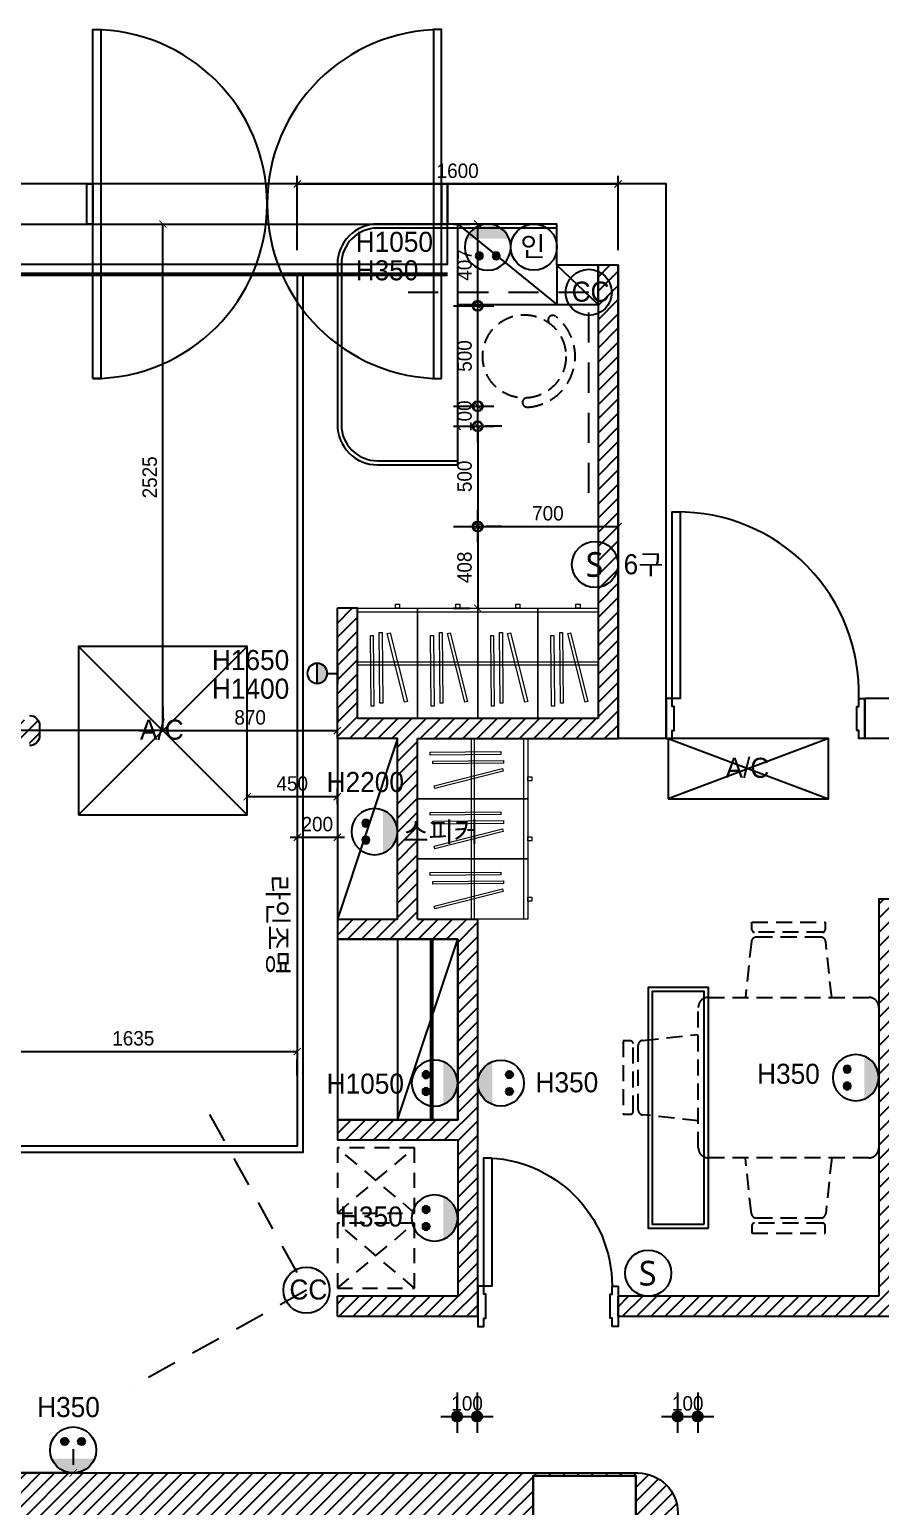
# Model space of a CAD drawing. Header units: millimetres. Extents: x 166504 to 219682, y 69800 to 112988.
# Drawn here: x 204533 to 208777, y 83642 to 91005 of the extents above; entities that cross this region are included whole.
import ezdxf
from ezdxf.enums import TextEntityAlignment as Align

# ---------------------------------------------------------------- set-up
doc = ezdxf.new("R2010")
doc.units = ezdxf.units.MM
doc.header["$LTSCALE"] = 100
doc.header["$PDMODE"] = 3
doc.linetypes.add('DH-HID2', pattern=[1.2, 0.8, -0.4])
doc.linetypes.add('HID', pattern=[2.5, 1.5, -1])
doc.layers.get('DEFPOINTS').update_dxf_attribs({"color": 248})
for name, color, linetype in [('07-DIM WAL', 5, 'Continuous'), ('3.기호.계단선', 30, 'Continuous'), ('6FUR', 6, 'Continuous'), ('BLOCK', 6, 'Continuous'), ('C-WALL1', 2, 'Continuous'), ('C-WIN', 4, 'Continuous'), ('CEIL-DOOR', 6, 'Continuous'), ('CEIL-LIGHT', 7, 'Continuous'), ('CO-DO-FR', 7, 'Continuous'), ('CO-DOOR', 8, 'Continuous'), ('FU-FURM', 251, 'DH-HID2'), ('FUR1', 6, 'Continuous'), ('RC-LIGHT', 7, 'Continuous'), ('WAL NEW', 3, 'Continuous'), ('설비', 140, 'Continuous')]:
    doc.layers.add(name, color=color, linetype=linetype)
doc.layers.add('Arch', color=8, linetype='Continuous', lineweight=0)
doc.styles.add('YOURNAME', font='HY울릉도M.TTF')
doc.styles.add('코레일둥고', font='Korail_Round_Gothic_Medium.ttf')
doc.dimstyles.new('YOURNAME-40', dxfattribs={"dimscale": 40, "dimtxt": 1.8, "dimasz": 0.9, "dimexe": 1, "dimexo": 3, "dimgap": 0.7, "dimtad": 1, "dimdec": 0, "dimzin": 0, "dimdsep": 46, "dimtxsty": 'YOURNAME', "dimblk": 'ARCHTICK', "dimcen": 0, "dimclrd": 1, "dimclre": 1, "dimclrt": 7, "dimadec": 0, "dimazin": 0, "dimtfac": 1, "dimtdec": 0, "dimtix": 1, "dimtmove": 2, "dimatfit": 3, "dimldrblk": 'ARCHTICK', "dimfxl": 1, "dimtolj": 1, "dimtzin": 0, "dimarcsym": 0})
pattern_1 = [(45, (25800, -15), (-35.355339, 35.355339), [])]

# ---------------------------------------------------------------- blocks, each defined once
blk = doc.blocks.new('VUDAUSEH')
at = {"layer": 'C-WALL1'}
for p, q in [((177843.9, 109621.1), (177843.9, 109821.1)), ((177843.9, 109821.1), (177843.9, 109621.1)), ((181829.9, 109821.1), (177843.9, 109821.1)), ((181617.9, 109621.1), (177843.9, 109621.1))]:
    blk.add_line(p, q, dxfattribs=at)
for points in [[(176853.9, 109821.1), (176853.9, 112386.1), (175763.9, 112386.1)], [(176853.9, 109621.1), (176853.9, 109821.1), (176853.9, 109621.1), (176613.9, 109621.1), (176613.9, 111981.1), (176308.9, 111981.1), (176308.9, 112186.1), (175763.9, 112186.1), (175763.9, 112386.1), (175763.9, 112186.1)], [(175409.9, 105741.1), (175409.9, 105541.1), (175409.9, 105741.1), (176189.9, 105741.1), (176189.9, 105946.1), (176702.9, 105946.1), (176702.9, 105741.1), (177427.9, 105741.1), (177427.9, 105546.1), (177427.9, 105741.1)]]:
    blk.add_lwpolyline(points, dxfattribs=at)
at = {"layer": 'C-WIN'}
blk.add_lwpolyline([(171018.9, 112186.1), (175763.9, 112186.1), (175763.9, 112386.1), (171018.9, 112386.1)], close=True, dxfattribs=at)
at = {"layer": 'CO-DO-FR'}
for points in [[(173963.9, 112386.1), (173993.9, 112386.1), (173993.9, 112186.1), (173963.9, 112186.1)], [(175763.9, 112386.1), (175733.9, 112386.1), (175733.9, 112186.1), (175763.9, 112186.1)], [(176853.9, 109821.1), (176853.9, 109621.1), (176883.9, 109621.1), (176883.9, 109661.1), (176893.9, 109661.1), (176893.9, 109781.1), (176883.9, 109781.1), (176883.9, 109821.1), (176853.9, 109821.1)], [(177843.9, 109821.1), (177843.9, 109621.1), (177813.9, 109621.1), (177813.9, 109661.1), (177803.9, 109661.1), (177803.9, 109781.1), (177813.9, 109781.1), (177813.9, 109821.1), (177843.9, 109821.1)]]:
    blk.add_lwpolyline(points, close=True, dxfattribs=at)
at = {"layer": 'CO-DOOR'}
for points in [[(173993.9, 111416.1), (173993.9, 113156.1), (174033.9, 113156.1), (174033.9, 111416.1)], [(175733.9, 111416.1), (175733.9, 113156.1), (175693.9, 113156.1), (175693.9, 111416.1)], [(176923.9, 110751.1), (176923.9, 109821.1), (176883.9, 109821.1), (176883.9, 110751.1)]]:
    blk.add_lwpolyline(points, close=True, dxfattribs=at)
for centre, radius, start, end in [((173993.9, 112286.1), 870, 270, 90), ((175733.9, 112286.1), 870, 90, 270), ((176913.9, 109850.6), 900.5, 358.1182, 90.63629)]:
    blk.add_arc(centre, radius, start, end, dxfattribs=at)
blk = doc.blocks.new('D-003')
at = {"layer": 'CO-DO-FR'}
for points in [[(0, 200), (0, 0), (30, 0), (30, 40), (40, 40), (40, 160), (30, 160), (30, 200), (0, 200)], [(700, 200), (700, 0), (670, 0), (670, 40), (660, 40), (660, 160), (670, 160), (670, 200), (700, 200)]]:
    blk.add_lwpolyline(points, close=True, dxfattribs=at)
at = {"layer": 'CO-DOOR'}
blk.add_lwpolyline([(630, 840), (630, 200), (670, 200), (670, 840)], close=True, dxfattribs=at)
blk.add_arc((670, 200), 640, 90, 180, dxfattribs=at)
blk = doc.blocks.new('CJSWJDHE')
at = {"layer": 'WAL NEW'}
h = blk.add_hatch(dxfattribs=at)
h.set_pattern_fill('_USER', color=256, scale=50, angle=45, pattern_type=0)
h.set_pattern_definition(pattern_1)
h.paths.add_polyline_path([(206068.4, 88120.3), (206068.4, 87470.3), (206368.4, 87470.3), (206368.4, 86570.3), (206068.4, 86570.3), (206068.4, 86470.3), (206668.4, 86470.3), (206668.4, 85570.3), (206068.4, 85570.3), (206068.4, 85470.3), (206668.4, 85470.3), (206668.4, 84690.3), (206068.4, 84690.3), (206068.4, 84590.3), (206768.4, 84590.3), (206768.4, 84740.3), (206768.4, 86570.3), (206468.4, 86570.3), (206468.4, 86870.3), (206468.4, 87170.3), (206468.4, 87470.3), (207468.4, 87470.3), (207468.4, 89830.3), (207368.4, 89830.3), (207368.4, 87570.3), (207068.4, 87570.3), (206768.4, 87570.3), (206468.4, 87570.3), (206168.4, 87570.3), (206168.4, 88120.3)])
h = blk.add_hatch(dxfattribs=at)
h.set_pattern_fill('_USER', color=256, scale=50, angle=45, pattern_type=0)
h.set_pattern_definition([(45, (26045, -36.684), (-35.355339, 35.355339), [])])
h.paths.add_polyline_path([(204533.4, 87438.6, 0.414214), (204583.4, 87488.6), (204583.4, 87538.6, 0.414214), (204533.4, 87588.6), (204533.4, 87563.6), (203833.4, 87563.6), (203833.4, 87588.6, 0.414214), (203783.4, 87538.6), (203783.4, 87488.6, 0.414214), (203833.4, 87438.6), (203833.4, 87463.6), (204533.4, 87463.6)])
h = blk.add_hatch(dxfattribs=at)
h.set_pattern_fill('_USER', color=256, scale=50, angle=45, pattern_type=0)
h.set_pattern_definition(pattern_1)
h.paths.add_polyline_path([(210762.4, 86670.3), (208768.4, 86670.3), (208768.4, 86130.3), (208768.4, 85430.3), (208768.4, 84690.3), (207468.4, 84690.3), (207468.4, 84590.3), (208868.4, 84590.3), (208868.4, 84740.3), (208868.4, 86570.3), (210662.4, 86570.3), (210662.4, 86090.3), (210762.4, 86090.3)])
h = blk.add_hatch(dxfattribs=at)
h.set_pattern_fill('_USER', color=256, scale=50, angle=45, pattern_type=0)
h.set_pattern_definition([(45, (25800, -15), (-35.355339, 35.355339), [])])
h.paths.add_polyline_path([(207766.4, 83590.3), (207557.4, 83590.3), (207557.4, 83795.3), (207044.4, 83795.3), (207044.4, 83590.3), (201414.4, 83590.3), (201414.4, 83800.3), (200894.4, 83800.3), (200894.4, 83595.3), (196263.4, 83595.3), (196263.4, 83809.3), (207566.4, 83809.3, -0.414214), (207766.4, 83609.3)])
h.paths.add_polyline_path([(205768, 84106.3), (205768, 84293.3), (205914.9, 84293.3), (205914.9, 84106.3)], flags=9)
h.paths.add_polyline_path([(196125, 83599.5), (196125, 83805.1), (196270.7, 83805.1), (196270.7, 83599.5)], flags=9)
h.paths.add_polyline_path([(196123.7, 84003.7), (196123.7, 84195.9), (196270.6, 84195.9), (196270.6, 84003.7)], flags=9)
h.paths.add_polyline_path([(197665.4, 83948.9), (197936.3, 83948.9), (197936.3, 83802), (197665.4, 83802)], flags=9)
at = {"layer": 'Arch', "color": 8}
for p, q in [((207368.4, 89830.3), (207368.4, 87570.3)), ((206358.4, 88120.3), (206358.4, 88140.3)), ((206358.4, 88140.3), (206378.4, 88140.3)), ((206378.4, 88140.3), (206378.4, 88120.3)), ((206658.4, 88120.3), (206658.4, 88140.3)), ((206658.4, 88140.3), (206678.4, 88140.3)), ((206678.4, 88140.3), (206678.4, 88120.3)), ((206958.4, 88120.3), (206958.4, 88140.3)), ((206958.4, 88140.3), (206978.4, 88140.3)), ((206978.4, 88140.3), (206978.4, 88120.3)), ((207258.4, 88120.3), (207258.4, 88140.3)), ((207258.4, 88140.3), (207278.4, 88140.3)), ((207278.4, 88140.3), (207278.4, 88120.3)), ((206168.4, 87570.3), (206168.4, 88120.3)), ((206168.4, 88120.3), (206468.4, 88120.3)), ((206468.4, 88100.3), (206168.4, 88100.3)), ((206378.4, 88120.3), (206358.4, 88120.3)), ((206468.4, 87570.3), (206468.4, 88120.3)), ((206468.4, 88120.3), (206768.4, 88120.3)), ((206468.4, 88120.3), (206468.4, 87570.3)), ((206768.4, 88100.3), (206468.4, 88100.3)), ((206678.4, 88120.3), (206658.4, 88120.3)), ((206768.4, 87570.3), (206768.4, 88120.3)), ((206768.4, 88120.3), (207068.4, 88120.3)), ((206768.4, 88120.3), (206768.4, 87570.3)), ((207068.4, 88100.3), (206768.4, 88100.3)), ((206978.4, 88120.3), (206958.4, 88120.3)), ((207068.4, 87570.3), (207068.4, 88120.3)), ((207068.4, 88120.3), (207368.4, 88120.3)), ((207068.4, 88120.3), (207068.4, 87570.3)), ((207368.4, 88100.3), (207068.4, 88100.3)), ((207278.4, 88120.3), (207258.4, 88120.3)), ((206277.2, 87999), (206291.2, 87999.1)), ((206280.4, 87646.9), (206277.2, 87999)), ((206291.2, 87999.1), (206294.4, 87647)), ((206317.6, 87994.1), (206331.1, 87997.5)), ((206404, 87652.7), (206317.6, 87994.1)), ((206331.1, 87997.5), (206417.5, 87656.1)), ((206577.2, 87999), (206591.2, 87999.1)), ((206580.4, 87646.9), (206577.2, 87999)), ((206591.2, 87999.1), (206594.4, 87647)), ((206617.6, 87994.1), (206631.1, 87997.5)), ((206704, 87652.7), (206617.6, 87994.1)), ((206631.1, 87997.5), (206717.5, 87656.1)), ((206877.2, 87999), (206891.2, 87999.1)), ((206880.4, 87646.9), (206877.2, 87999)), ((206891.2, 87999.1), (206894.4, 87647)), ((206917.6, 87994.1), (206931.1, 87997.5)), ((207004, 87652.7), (206917.6, 87994.1)), ((206931.1, 87997.5), (207017.5, 87656.1)), ((207177.2, 87999), (207191.2, 87999.1)), ((207180.4, 87646.9), (207177.2, 87999)), ((207191.2, 87999.1), (207194.4, 87647)), ((207217.6, 87994.1), (207231.1, 87997.5)), ((207304, 87652.7), (207217.6, 87994.1)), ((207231.1, 87997.5), (207317.5, 87656.1)), ((206233.3, 87984.9), (206247.3, 87985)), ((206236.5, 87632.7), (206233.3, 87984.9)), ((206247.3, 87985), (206250.5, 87632.8)), ((206533.3, 87984.9), (206547.3, 87985)), ((206536.5, 87632.7), (206533.3, 87984.9)), ((206547.3, 87985), (206550.5, 87632.8)), ((206833.3, 87984.9), (206847.3, 87985)), ((206836.5, 87632.7), (206833.3, 87984.9)), ((206847.3, 87985), (206850.5, 87632.8)), ((207133.3, 87984.9), (207147.3, 87985)), ((207136.5, 87632.7), (207133.3, 87984.9)), ((207147.3, 87985), (207150.5, 87632.8)), ((206168.4, 87852.8), (206468.4, 87852.8)), ((206468.4, 87852.8), (206768.4, 87852.8)), ((206768.4, 87852.8), (207068.4, 87852.8)), ((207068.4, 87852.8), (207368.4, 87852.8)), ((206168.4, 87837.8), (206468.4, 87837.8)), ((206468.4, 87837.8), (206768.4, 87837.8)), ((206768.4, 87837.8), (207068.4, 87837.8)), ((207068.4, 87837.8), (207368.4, 87837.8)), ((206250.5, 87632.8), (206236.5, 87632.7)), ((206294.4, 87647), (206280.4, 87646.9)), ((206417.5, 87656.1), (206404, 87652.7)), ((206550.5, 87632.8), (206536.5, 87632.7)), ((206594.4, 87647), (206580.4, 87646.9)), ((206717.5, 87656.1), (206704, 87652.7)), ((206850.5, 87632.8), (206836.5, 87632.7)), ((206894.4, 87647), (206880.4, 87646.9)), ((207017.5, 87656.1), (207004, 87652.7)), ((207150.5, 87632.8), (207136.5, 87632.7)), ((207194.4, 87647), (207180.4, 87646.9)), ((207317.5, 87656.1), (207304, 87652.7)), ((206468.4, 87570.3), (206168.4, 87570.3)), ((206768.4, 87570.3), (206468.4, 87570.3)), ((207068.4, 87570.3), (206768.4, 87570.3)), ((207368.4, 87570.3), (207068.4, 87570.3)), ((206468.4, 87170.3), (206468.4, 87470.3)), ((206468.4, 87470.3), (207018.4, 87470.3)), ((206530.8, 87402.2), (206883, 87405.3)), ((206530.9, 87388.2), (206530.8, 87402.2)), ((206735.9, 87470.3), (206735.9, 87170.3)), ((206750.9, 87470.3), (206750.9, 87170.3)), ((206883, 87405.3), (206883.1, 87391.3)), ((206998.4, 87170.3), (206998.4, 87470.3)), ((207018.4, 87470.3), (207018.4, 87170.3)), ((206883.1, 87391.3), (206530.9, 87388.2)), ((206544.9, 87358.3), (206897.1, 87361.4)), ((206545, 87344.3), (206544.9, 87358.3)), ((206897.2, 87347.4), (206545, 87344.3)), ((206897.1, 87361.4), (206897.2, 87347.4)), ((206550.7, 87234.7), (206892.2, 87321.1)), ((206895.6, 87307.5), (206554.2, 87221.1)), ((206892.2, 87321.1), (206895.6, 87307.5)), ((207018.4, 87260.3), (207018.4, 87280.3)), ((207018.4, 87280.3), (207038.4, 87280.3)), ((207038.4, 87260.3), (207018.4, 87260.3)), ((207038.4, 87280.3), (207038.4, 87260.3)), ((206554.2, 87221.1), (206550.7, 87234.7)), ((206468.4, 86870.3), (206468.4, 87170.3)), ((206468.4, 87170.3), (207018.4, 87170.3)), ((207018.4, 87170.3), (206468.4, 87170.3)), ((206530.8, 87102.2), (206883, 87105.3)), ((206735.9, 87170.3), (206735.9, 86870.3)), ((206750.9, 87170.3), (206750.9, 86870.3)), ((206883, 87105.3), (206883.1, 87091.3)), ((206998.4, 86870.3), (206998.4, 87170.3)), ((207018.4, 87170.3), (207018.4, 86870.3)), ((206530.9, 87088.2), (206530.8, 87102.2)), ((206883.1, 87091.3), (206530.9, 87088.2)), ((206544.9, 87058.3), (206897.1, 87061.4)), ((206545, 87044.3), (206544.9, 87058.3)), ((206897.2, 87047.4), (206545, 87044.3)), ((206897.1, 87061.4), (206897.2, 87047.4)), ((206550.7, 86934.7), (206892.2, 87021.1)), ((206895.6, 87007.5), (206554.2, 86921.1)), ((206892.2, 87021.1), (206895.6, 87007.5)), ((207018.4, 86960.3), (207018.4, 86980.3)), ((207018.4, 86980.3), (207038.4, 86980.3)), ((207038.4, 86960.3), (207018.4, 86960.3)), ((207038.4, 86980.3), (207038.4, 86960.3)), ((206554.2, 86921.1), (206550.7, 86934.7)), ((207018.4, 86870.3), (206468.4, 86870.3)), ((206468.4, 86570.3), (206468.4, 86870.3)), ((206468.4, 86870.3), (207018.4, 86870.3)), ((206735.9, 86870.3), (206735.9, 86570.3)), ((206750.9, 86870.3), (206750.9, 86570.3)), ((206998.4, 86570.3), (206998.4, 86870.3)), ((207018.4, 86870.3), (207018.4, 86570.3)), ((206530.8, 86802.2), (206883, 86805.3)), ((206530.9, 86788.2), (206530.8, 86802.2)), ((206883.1, 86791.3), (206530.9, 86788.2)), ((206544.9, 86758.3), (206897.1, 86761.4)), ((206545, 86744.3), (206544.9, 86758.3)), ((206897.2, 86747.4), (206545, 86744.3)), ((206883, 86805.3), (206883.1, 86791.3)), ((206897.1, 86761.4), (206897.2, 86747.4)), ((206550.7, 86634.7), (206892.2, 86721.1)), ((206895.6, 86707.5), (206554.2, 86621.1)), ((206892.2, 86721.1), (206895.6, 86707.5)), ((207018.4, 86660.3), (207018.4, 86680.3)), ((207018.4, 86680.3), (207038.4, 86680.3)), ((207038.4, 86680.3), (207038.4, 86660.3)), ((206554.2, 86621.1), (206550.7, 86634.7)), ((207038.4, 86660.3), (207018.4, 86660.3)), ((207018.4, 86570.3), (206468.4, 86570.3))]:
    blk.add_line(p, q, dxfattribs=at)
at = {"layer": 'BLOCK', "color": 8, "linetype": 'HID', "ltscale": 0.5}
for p, q in [((206453.4, 85105.3), (206068.4, 85430.3)), ((206068.4, 85105.3), (206453.4, 85430.3)), ((206453.4, 84730.3), (206068.4, 85055.3)), ((206068.4, 84730.3), (206453.4, 85055.3))]:
    blk.add_line(p, q, dxfattribs=at)
for points in [[(206453.4, 85105.3), (206453.4, 85430.3), (206068.4, 85430.3), (206068.4, 85105.3)], [(206453.4, 84730.3), (206453.4, 85055.3), (206068.4, 85055.3), (206068.4, 84730.3)]]:
    blk.add_lwpolyline(points, close=True, dxfattribs=at)
at = {"layer": 'FU-FURM', "color": 8}
for p, q in [((208135.8, 86555.3), (208500.9, 86555.3)), ((208135.8, 86517.8), (208135.8, 86555.3)), ((208500.9, 86555.3), (208500.9, 86517.8)), ((208132.9, 86458.6), (208103.3, 86180.3)), ((208488.4, 86505.3), (208148.3, 86505.3)), ((208479, 86480.3), (208148.3, 86480.3)), ((208533.4, 86180.3), (208503.8, 86458.6)), ((207918.4, 86180.3), (208718.4, 86180.3)), ((207868.4, 85430.3), (207868.4, 86130.3)), ((208768.4, 86130.3), (208768.4, 85430.3)), ((207493.4, 85962.9), (207493.4, 85597.8)), ((207530.9, 85962.9), (207493.4, 85962.9)), ((207543.4, 85610.3), (207543.4, 85950.4)), ((207568.4, 85619.6), (207568.4, 85950.4)), ((207590.1, 85965.7), (207868.4, 85995.4)), ((207493.4, 85597.8), (207530.9, 85597.8)), ((207868.4, 85565.2), (207590.1, 85594.9)), ((208718.4, 85380.3), (207918.4, 85380.3)), ((208132.9, 85102), (208103.3, 85380.3)), ((208533.4, 85380.3), (208503.8, 85102)), ((208135.8, 85042.8), (208135.8, 85005.3)), ((208479, 85080.3), (208148.3, 85080.3)), ((208488.4, 85055.3), (208148.3, 85055.3)), ((208500.9, 85005.3), (208500.9, 85042.8)), ((208135.8, 85005.3), (208500.9, 85005.3))]:
    blk.add_line(p, q, dxfattribs=at)
blk.add_circle((207000.7, 89375.7), 207.5, dxfattribs=at)
for centre, radius, start, end in [((207000.7, 89375.7), 253.6, 273.39314, 51.42026), ((207142, 89557.5), 22.8, 52.15038, 232.15018), ((207014.3, 89145.9), 22.8, 93.39323, 273.39308), ((208148.3, 86517.8), 12.5, 180, 270), ((208488.4, 86517.8), 12.5, 270, 0), ((208157.7, 86455.3), 25, 90, 172.40536), ((208479, 86455.3), 25, 7.59464, 90), ((207918.4, 86130.3), 50, 90, 180), ((208718.4, 86130.3), 50, 0, 90), ((207530.9, 85950.4), 12.5, 0, 90), ((207593.4, 85941), 25, 97.59464, 180), ((207530.9, 85610.3), 12.5, 270, 0), ((207593.4, 85619.6), 25, 180, 262.40536), ((207918.4, 85430.3), 50, 180, 270), ((208718.4, 85430.3), 50, 270, 0), ((208157.7, 85105.3), 25, 187.59464, 270), ((208148.3, 85042.8), 12.5, 90, 180), ((208479, 85105.3), 25, 270, 352.40536), ((208488.4, 85042.8), 12.5, 0, 90)]:
    blk.add_arc(centre, radius, start, end, dxfattribs=at)
at = {"layer": 'FUR1', "color": 8}
for p, q in [((207163.4, 90015.3), (206268.4, 90015.3)), ((206088.4, 89835.3), (206088.4, 89035.3)), ((206268.4, 88855.3), (206668.4, 88855.3)), ((206368.4, 87470.3), (206068.4, 86570.3))]:
    blk.add_line(p, q, dxfattribs=at)
blk.add_lwpolyline([(207163.4, 90035.3), (206268.4, 90035.3, 0.414214), (206068.4, 89835.3), (206068.4, 89035.3, 0.414214), (206268.4, 88835.3), (206668.4, 88835.3), (206668.4, 89635.3), (207368.4, 89635.3), (207368.4, 89830.3), (207163.4, 89830.3), (207163.4, 90035.3)], format="xyb", dxfattribs=at)
for points in [[(206668.4, 89635.3), (206668.4, 90035.3), (207163.4, 89635.3)], [(207368.4, 89635.3), (207163.4, 89830.3), (207163.4, 89635.3)], [(206368.4, 86470.3), (206368.4, 85570.3), (206668.4, 86470.3)]]:
    blk.add_lwpolyline(points, dxfattribs=at)
for points in [[(206068.4, 86570.3), (206368.4, 86570.3), (206368.4, 87470.3), (206068.4, 87470.3)], [(206068.4, 85570.3), (206668.4, 85570.3), (206668.4, 86470.3), (206068.4, 86470.3)]]:
    blk.add_lwpolyline(points, close=True, dxfattribs=at)
for centre, start, end in [((206268.4, 89835.3), 90, 180), ((206268.4, 89035.3), 180, 270)]:
    blk.add_arc(centre, 180, start, end, dxfattribs=at)
at = {"layer": 'WAL NEW'}
for p, q in [((207368.4, 89830.3), (207368.4, 87570.3)), ((207368.4, 89830.3), (207368.4, 89830.3)), ((207468.4, 89830.3), (207468.4, 87470.3)), ((207368.4, 87570.3), (206168.4, 87570.3)), ((206368.4, 86570.3), (206368.4, 87470.3)), ((206468.4, 86570.3), (206468.4, 87470.3)), ((206468.4, 87470.3), (207468.4, 87470.3)), ((206068.4, 86570.3), (206368.4, 86570.3)), ((206068.4, 86570.3), (206068.4, 86470.3)), ((206468.4, 86570.3), (206768.4, 86570.3)), ((206768.4, 84590.3), (206768.4, 86570.3)), ((206068.4, 86470.3), (206668.4, 86470.3)), ((206668.4, 86470.3), (206668.4, 85570.3)), ((206668.4, 85470.3), (206668.4, 84690.3)), ((206068.4, 84590.3), (206068.4, 84690.3)), ((206668.4, 84690.3), (206068.4, 84690.3)), ((208768.4, 84690.3), (207468.4, 84690.3)), ((207468.4, 84590.3), (207468.4, 84690.3)), ((206068.4, 84590.3), (206768.4, 84590.3)), ((207468.4, 84590.3), (208868.4, 84590.3))]:
    blk.add_line(p, q, dxfattribs=at)
for points in [[(206368.4, 87470.3), (206068.4, 87470.3), (206068.4, 88120.3)], [(206168.4, 87570.3), (206168.4, 88120.3), (206068.4, 88120.3)], [(210762.4, 86090.3), (210762.4, 86670.3), (208768.4, 86670.3), (208768.4, 84690.3)], [(206668.4, 85570.3), (206068.4, 85570.3), (206068.4, 85470.3), (206668.4, 85470.3)]]:
    blk.add_lwpolyline(points, dxfattribs=at)
for points in [[(204533.4, 87585.3, -0.414214), (204583.4, 87535.3), (204583.4, 87485.3, -0.414214), (204533.4, 87435.3)], [(207766.4, 83590.3), (207557.4, 83590.3), (207557.4, 83795.3), (207044.4, 83795.3), (207044.4, 83590.3), (201414.4, 83590.3), (201414.4, 83800.3), (200894.4, 83800.3), (200894.4, 83595.3), (196263.4, 83595.3), (196263.4, 83809.3), (207566.4, 83809.3, -0.414214), (207766.4, 83609.3), (207766.4, 83590.3)]]:
    blk.add_lwpolyline(points, format="xyb", dxfattribs=at)
blk.add_blockref('VUDAUSEH', (30854.4, -22150.8))
at = {"layer": 'CO-DOOR', "color": 8, "xscale": -1}
blk.add_blockref('D-003', (207468.4, 84540.3), dxfattribs=at)
blk = doc.blocks.new('1')
at = {"linetype": 'Continuous'}
h = blk.add_hatch(color=4, dxfattribs=at)
h.dxf.hatch_style = 1
edge = h.paths.add_edge_path()
edge.add_arc((11539653, -14273504), 37.5, 0, 360)
at = {"color": 1, "linetype": 'Continuous'}
for p, q in [((11539653, -14273637), (11539653, -14273370)), ((11539520, -14273504), (11539787, -14273504))]:
    blk.add_line(p, q, dxfattribs=at)
at = {"color": 4, "linetype": 'Continuous'}
for radius in [41.5, 37.5]:
    blk.add_circle((11539653, -14273504), radius, dxfattribs=at)
blk = doc.blocks.new('_ArchTick')
at = {"color": 0, "linetype": 'ByBlock', "const_width": 0.15}
blk.add_lwpolyline([(-0.5, -0.5), (0.5, 0.5)], dxfattribs=at)
blk = doc.blocks.new('*D1068')
at = {"layer": '07-DIM WAL', "color": 1, "lineweight": -2}
for p, q in [((207765.4, 84210.3), (207765.4, 84130.3)), ((207865.4, 84210.3), (207865.4, 84130.3)), ((207729.4, 84090.3), (207901.4, 84090.3))]:
    blk.add_line(p, q, dxfattribs=at)
at = {"layer": 'DEFPOINTS', "color": 0}
for p in [(207765.4, 84090.3), (207865.4, 84090.3), (207865.4, 84090.3)]:
    blk.add_point(p, dxfattribs=at)
at = {"layer": '07-DIM WAL', "color": 1, "lineweight": -2, "xscale": 36, "yscale": 36, "zscale": 36}
blk.add_blockref('_ArchTick', (207765.4, 84090.3), dxfattribs=at)
at = {"layer": '07-DIM WAL', "color": 1, "lineweight": -2, "xscale": 36, "yscale": 36, "zscale": 36, "rotation": 180}
blk.add_blockref('_ArchTick', (207865.4, 84090.3), dxfattribs=at)
at = {"layer": '07-DIM WAL', "color": 7, "insert": (207815.4, 84155.7), "char_height": 72, "attachment_point": 5, "style": 'YOURNAME'}
blk.add_mtext('\\A1;100', dxfattribs=at)
blk = doc.blocks.new('*D1071')
at = {"layer": '07-DIM WAL', "color": 1, "lineweight": -2}
for p, q in [((206665.4, 84210.3), (206665.4, 84130.3)), ((206765.4, 84210.3), (206765.4, 84130.3)), ((206629.4, 84090.3), (206801.4, 84090.3))]:
    blk.add_line(p, q, dxfattribs=at)
at = {"layer": 'DEFPOINTS', "color": 0}
for p in [(206665.4, 84090.3), (206765.4, 84090.3), (206765.4, 84090.3)]:
    blk.add_point(p, dxfattribs=at)
at = {"layer": '07-DIM WAL', "color": 1, "lineweight": -2, "xscale": 36, "yscale": 36, "zscale": 36}
blk.add_blockref('_ArchTick', (206665.4, 84090.3), dxfattribs=at)
at = {"layer": '07-DIM WAL', "color": 1, "lineweight": -2, "xscale": 36, "yscale": 36, "zscale": 36, "rotation": 180}
blk.add_blockref('_ArchTick', (206765.4, 84090.3), dxfattribs=at)
at = {"layer": '07-DIM WAL', "color": 7, "insert": (206715.4, 84155.7), "char_height": 72, "attachment_point": 5, "style": 'YOURNAME'}
blk.add_mtext('\\A1;100', dxfattribs=at)
blk = doc.blocks.new('BRACKET')
at = {"layer": 'CEIL-LIGHT'}
blk.add_hatch(color=256, dxfattribs=at).paths.add_polyline_path([(-200, -100, 0.414214), (-100, 0, 0.414214), (-200, 100)])
for p, q in [((-200, 100), (-200, -100)), ((-100, 0), (0, 0)), ((0, -100), (0, 100))]:
    blk.add_line(p, q, dxfattribs=at)
blk.add_circle((-200, 0), 100, dxfattribs=at)
blk = doc.blocks.new('A$C0A436DC7')
at = {"layer": 'CEIL-DOOR', "xscale": -1, "rotation": 180}
blk.add_blockref('BRACKET', (300, 100), dxfattribs=at)
blk = doc.blocks.new('CCTV')
at = {"layer": '설비', "color": 140}
blk.add_circle((211035.2, 91003.7), 115, dxfattribs=at)
at = {"layer": '설비', "color": 140, "style": '코레일둥고'}
blk.add_text('CC', height=100, dxfattribs=at).set_placement((210949.8, 90957.3))
blk = doc.blocks.new('egoo')
at = {"layer": '설비'}
h = blk.add_hatch(color=140, dxfattribs=at)
edge = h.paths.add_edge_path()
edge.add_arc((1015645.3, 443433.7), 22.3, 0, 360)
h = blk.add_hatch(color=140, dxfattribs=at)
edge = h.paths.add_edge_path()
edge.add_arc((1015747.7, 443433.7), 22.3, 0, 360)
h = blk.add_hatch(color=140, dxfattribs=at)
edge = h.paths.add_edge_path()
edge.add_line((1015826.3, 443329.1), (1015566.6, 443329.1))
edge.add_ellipse((1015696.5, 443381.5), major_axis=(99, 99), ratio=1, start_angle=156.95778, end_angle=293.04222)
at = {"layer": '설비', "color": 140}
for centre, radius in [((1015696.5, 443381.5), 140), ((1015645.3, 443433.7), 22.3), ((1015747.7, 443433.7), 22.3)]:
    blk.add_circle(centre, radius, dxfattribs=at)
blk = doc.blocks.new('DLSXJSPT')
at = {"layer": '설비', "color": 140}
blk.add_circle((242956, 103418.4), 115, dxfattribs=at)
at = {"layer": '설비', "color": 140, "style": '코레일둥고'}
blk.add_text('인', height=100, dxfattribs=at).set_placement((242888.1, 103372))
blk = doc.blocks.new('*D1241')
at = {"layer": '07-DIM WAL', "color": 1, "lineweight": -2}
for p, q in [((206648.4, 89127.8), (206728.4, 89127.8)), ((206768.4, 88991.8), (206768.4, 89163.8)), ((206648.4, 89027.8), (206728.4, 89027.8))]:
    blk.add_line(p, q, dxfattribs=at)
at = {"layer": 'DEFPOINTS', "color": 0}
for p in [(206768.4, 89127.8), (206768.4, 89127.8), (206768.4, 89027.8)]:
    blk.add_point(p, dxfattribs=at)
at = {"layer": '07-DIM WAL', "color": 1, "lineweight": -2, "xscale": 36, "yscale": 36, "zscale": 36}
for p, rotation in [((206768.4, 89127.8), 270), ((206768.4, 89027.8), 90)]:
    blk.add_blockref('_ArchTick', p, dxfattribs=dict(at, rotation=rotation))
at = {"layer": '07-DIM WAL', "color": 7, "insert": (206702.9, 89077.8), "char_height": 72, "attachment_point": 5, "rotation": 90, "style": 'YOURNAME'}
blk.add_mtext('\\A1;100', dxfattribs=at)
blk = doc.blocks.new('*D1243')
at = {"layer": '07-DIM WAL', "color": 1, "lineweight": -2}
for p, q in [((206768.4, 89027.8), (206768.4, 88527.8)), ((206888.4, 89027.8), (206808.4, 89027.8)), ((206888.4, 88527.8), (206808.4, 88527.8))]:
    blk.add_line(p, q, dxfattribs=at)
at = {"layer": 'DEFPOINTS', "color": 0}
for p in [(206768.4, 89027.8), (206768.4, 88527.8), (206768.4, 88527.8)]:
    blk.add_point(p, dxfattribs=at)
at = {"layer": '07-DIM WAL', "color": 1, "lineweight": -2, "xscale": 36, "yscale": 36, "zscale": 36}
for p, rotation in [((206768.4, 89027.8), 90), ((206768.4, 88527.8), 270)]:
    blk.add_blockref('_ArchTick', p, dxfattribs=dict(at, rotation=rotation))
at = {"layer": '07-DIM WAL', "color": 7, "insert": (206702.9, 88777.8), "char_height": 72, "attachment_point": 5, "rotation": 90, "style": 'YOURNAME'}
blk.add_mtext('\\A1;500', dxfattribs=at)
blk = doc.blocks.new('*D1244')
at = {"layer": '07-DIM WAL', "color": 1, "lineweight": -2}
for p, q in [((206648.4, 88527.8), (206728.4, 88527.8)), ((206768.4, 88527.8), (206768.4, 88120.3)), ((206648.4, 88120.3), (206728.4, 88120.3))]:
    blk.add_line(p, q, dxfattribs=at)
at = {"layer": 'DEFPOINTS', "color": 0}
for p in [(206768.4, 88527.8), (206768.4, 88120.3), (206768.4, 88120.3)]:
    blk.add_point(p, dxfattribs=at)
at = {"layer": '07-DIM WAL', "color": 1, "lineweight": -2, "xscale": 36, "yscale": 36, "zscale": 36}
for p, rotation in [((206768.4, 88527.8), 90), ((206768.4, 88120.3), 270)]:
    blk.add_blockref('_ArchTick', p, dxfattribs=dict(at, rotation=rotation))
at = {"layer": '07-DIM WAL', "color": 7, "insert": (206702.9, 88324.1), "char_height": 72, "attachment_point": 5, "rotation": 90, "style": 'YOURNAME'}
blk.add_mtext('\\A1;408', dxfattribs=at)
blk = doc.blocks.new('*D1245')
at = {"layer": '07-DIM WAL', "color": 1, "lineweight": -2}
for p, q in [((206768.4, 88647.8), (206768.4, 88567.8)), ((207468.4, 88647.8), (207468.4, 88567.8)), ((206768.4, 88527.8), (207468.4, 88527.8))]:
    blk.add_line(p, q, dxfattribs=at)
at = {"layer": 'DEFPOINTS', "color": 0}
for p in [(206768.4, 88527.8), (207468.4, 88527.8), (207468.4, 88527.8)]:
    blk.add_point(p, dxfattribs=at)
at = {"layer": '07-DIM WAL', "color": 1, "lineweight": -2, "xscale": 36, "yscale": 36, "zscale": 36, "rotation": 180}
blk.add_blockref('_ArchTick', (206768.4, 88527.8), dxfattribs=at)
at = {"layer": '07-DIM WAL', "color": 1, "lineweight": -2, "xscale": 36, "yscale": 36, "zscale": 36}
blk.add_blockref('_ArchTick', (207468.4, 88527.8), dxfattribs=at)
at = {"layer": '07-DIM WAL', "color": 7, "insert": (207118.4, 88593.2), "char_height": 72, "attachment_point": 5, "style": 'YOURNAME'}
blk.add_mtext('\\A1;700', dxfattribs=at)
blk = doc.blocks.new('*D1246')
at = {"layer": '07-DIM WAL', "color": 1, "lineweight": -2}
for p, q in [((206648.4, 89627.8), (206728.4, 89627.8)), ((206768.4, 89127.8), (206768.4, 89627.8)), ((206648.4, 89127.8), (206728.4, 89127.8))]:
    blk.add_line(p, q, dxfattribs=at)
at = {"layer": 'DEFPOINTS', "color": 0}
for p in [(206768.4, 89627.8), (206768.4, 89627.8), (206768.4, 89127.8)]:
    blk.add_point(p, dxfattribs=at)
at = {"layer": '07-DIM WAL', "color": 1, "lineweight": -2, "xscale": 36, "yscale": 36, "zscale": 36}
for p, rotation in [((206768.4, 89627.8), 90), ((206768.4, 89127.8), 270)]:
    blk.add_blockref('_ArchTick', p, dxfattribs=dict(at, rotation=rotation))
at = {"layer": '07-DIM WAL', "color": 7, "insert": (206702.9, 89377.8), "char_height": 72, "attachment_point": 5, "rotation": 90, "style": 'YOURNAME'}
blk.add_mtext('\\A1;500', dxfattribs=at)
blk = doc.blocks.new('*D1247')
at = {"layer": '07-DIM WAL', "color": 1, "lineweight": -2}
for p, q in [((206648.4, 90035.3), (206728.4, 90035.3)), ((206768.4, 89627.8), (206768.4, 90035.3)), ((206648.4, 89627.8), (206728.4, 89627.8))]:
    blk.add_line(p, q, dxfattribs=at)
at = {"layer": 'DEFPOINTS', "color": 0}
for p in [(206768.4, 90035.3), (206768.4, 90035.3), (206768.4, 89627.8)]:
    blk.add_point(p, dxfattribs=at)
at = {"layer": '07-DIM WAL', "color": 1, "lineweight": -2, "xscale": 36, "yscale": 36, "zscale": 36}
for p, rotation in [((206768.4, 90035.3), 90), ((206768.4, 89627.8), 270)]:
    blk.add_blockref('_ArchTick', p, dxfattribs=dict(at, rotation=rotation))
at = {"layer": '07-DIM WAL', "color": 7, "insert": (206702.9, 89831.6), "char_height": 72, "attachment_point": 5, "rotation": 90, "style": 'YOURNAME'}
blk.add_mtext('\\A1;407', dxfattribs=at)
blk = doc.blocks.new('*D1287')
at = {"layer": '07-DIM WAL', "color": 1, "lineweight": -2}
for p, q in [((205198.4, 87630.3), (205198.4, 87550.3)), ((200198.4, 87130.3), (200198.4, 87550.3)), ((205198.4, 87510.3), (200198.4, 87510.3))]:
    blk.add_line(p, q, dxfattribs=at)
at = {"layer": 'DEFPOINTS', "color": 0}
for p in [(200198.4, 87510.3), (205198.4, 87510.3), (200198.4, 87010.3)]:
    blk.add_point(p, dxfattribs=at)
at = {"layer": '07-DIM WAL', "color": 1, "lineweight": -2, "xscale": 36, "yscale": 36, "zscale": 36, "rotation": 180}
blk.add_blockref('_ArchTick', (200198.4, 87510.3), dxfattribs=at)
at = {"layer": '07-DIM WAL', "color": 1, "lineweight": -2, "xscale": 36, "yscale": 36, "zscale": 36}
blk.add_blockref('_ArchTick', (205198.4, 87510.3), dxfattribs=at)
at = {"layer": '07-DIM WAL', "color": 7, "insert": (202698.4, 87575.7), "char_height": 72, "attachment_point": 5, "style": 'YOURNAME'}
blk.add_mtext('\\A1;5000', dxfattribs=at)
blk = doc.blocks.new('*D1288')
at = {"layer": '07-DIM WAL', "color": 1, "lineweight": -2}
for p, q in [((205198.4, 87630.3), (205198.4, 87550.3)), ((206068.4, 87630.3), (206068.4, 87550.3)), ((205198.4, 87510.3), (206068.4, 87510.3))]:
    blk.add_line(p, q, dxfattribs=at)
at = {"layer": 'DEFPOINTS', "color": 0}
for p in [(205198.4, 87510.3), (206068.4, 87510.3), (206068.4, 87510.3)]:
    blk.add_point(p, dxfattribs=at)
at = {"layer": '07-DIM WAL', "color": 1, "lineweight": -2, "xscale": 36, "yscale": 36, "zscale": 36, "rotation": 180}
blk.add_blockref('_ArchTick', (205198.4, 87510.3), dxfattribs=at)
at = {"layer": '07-DIM WAL', "color": 1, "lineweight": -2, "xscale": 36, "yscale": 36, "zscale": 36}
blk.add_blockref('_ArchTick', (206068.4, 87510.3), dxfattribs=at)
at = {"layer": '07-DIM WAL', "color": 7, "insert": (205633.4, 87575.8), "char_height": 72, "attachment_point": 5, "style": 'YOURNAME'}
blk.add_mtext('\\A1;870', dxfattribs=at)
blk = doc.blocks.new('*D1315')
at = {"layer": '07-DIM WAL', "color": 1, "lineweight": -2}
for p, q in [((205078.4, 90035.3), (205158.4, 90035.3)), ((205198.4, 87510.3), (205198.4, 90035.3)), ((205078.4, 87510.3), (205158.4, 87510.3))]:
    blk.add_line(p, q, dxfattribs=at)
at = {"layer": 'DEFPOINTS', "color": 0}
for p in [(205198.4, 90035.3), (205198.4, 90035.3), (205198.4, 87510.3)]:
    blk.add_point(p, dxfattribs=at)
at = {"layer": '07-DIM WAL', "color": 1, "lineweight": -2, "xscale": 36, "yscale": 36, "zscale": 36}
for p, rotation in [((205198.4, 90035.3), 90), ((205198.4, 87510.3), 270)]:
    blk.add_blockref('_ArchTick', p, dxfattribs=dict(at, rotation=rotation))
at = {"layer": '07-DIM WAL', "color": 7, "insert": (205133, 88772.8), "char_height": 72, "attachment_point": 5, "rotation": 90, "style": 'YOURNAME'}
blk.add_mtext('\\A1;2525', dxfattribs=at)
blk = doc.blocks.new('*D1327')
at = {"layer": '6FUR', "color": 1, "lineweight": -2}
for p, q in [((204750.9, 83928.6), (204750.9, 83849.3)), ((204750.9, 83809.3), (202200.9, 83809.3)), ((202200.9, 83689.3), (202200.9, 83769.3))]:
    blk.add_line(p, q, dxfattribs=at)
at = {"layer": 'DEFPOINTS', "color": 0}
for p in [(202200.9, 83809.3), (202200.9, 83809.3), (204750.9, 83808.6)]:
    blk.add_point(p, dxfattribs=at)
at = {"layer": '6FUR', "color": 1, "lineweight": -2, "xscale": 36, "yscale": 36, "zscale": 36, "rotation": 180}
blk.add_blockref('_ArchTick', (202200.9, 83809.3), dxfattribs=at)
at = {"layer": '6FUR', "color": 1, "lineweight": -2, "xscale": 36, "yscale": 36, "zscale": 36}
blk.add_blockref('_ArchTick', (204750.9, 83809.3), dxfattribs=at)
at = {"layer": '6FUR', "color": 7, "insert": (203475.9, 83874.7), "char_height": 72, "attachment_point": 5, "style": 'YOURNAME'}
blk.add_mtext('\\A1;2550', dxfattribs=at)
blk = doc.blocks.new('*D1336')
at = {"layer": '6FUR', "color": 1, "lineweight": -2}
for p, q in [((205618.4, 87143.5), (205618.4, 87220.9)), ((205618.4, 87180.9), (206068.4, 87180.9)), ((206068.4, 87143.5), (206068.4, 87220.9))]:
    blk.add_line(p, q, dxfattribs=at)
at = {"layer": 'DEFPOINTS', "color": 0}
for p in [(206068.4, 87180.9), (205618.4, 87023.5), (206068.4, 87023.5)]:
    blk.add_point(p, dxfattribs=at)
at = {"layer": '6FUR', "color": 1, "lineweight": -2, "xscale": 36, "yscale": 36, "zscale": 36, "rotation": 180}
blk.add_blockref('_ArchTick', (205618.4, 87180.9), dxfattribs=at)
at = {"layer": '6FUR', "color": 1, "lineweight": -2, "xscale": 36, "yscale": 36, "zscale": 36}
blk.add_blockref('_ArchTick', (206068.4, 87180.9), dxfattribs=at)
at = {"layer": '6FUR', "color": 7, "insert": (205843.4, 87246.3), "char_height": 72, "attachment_point": 5, "style": 'YOURNAME'}
blk.add_mtext('\\A1;450', dxfattribs=at)
blk = doc.blocks.new('*D1346')
at = {"layer": '6FUR', "color": 1, "lineweight": -2}
for p, q in [((205868.4, 89905.3), (205868.4, 90275.3)), ((207468.4, 89905.3), (207468.4, 90275.3)), ((205868.4, 90235.3), (207468.4, 90235.3))]:
    blk.add_line(p, q, dxfattribs=at)
at = {"layer": 'DEFPOINTS', "color": 0}
for p in [(207468.4, 90235.3), (205868.4, 89785.3), (207468.4, 89785.3)]:
    blk.add_point(p, dxfattribs=at)
at = {"layer": '6FUR', "color": 1, "lineweight": -2, "xscale": 36, "yscale": 36, "zscale": 36, "rotation": 180}
blk.add_blockref('_ArchTick', (205868.4, 90235.3), dxfattribs=at)
at = {"layer": '6FUR', "color": 1, "lineweight": -2, "xscale": 36, "yscale": 36, "zscale": 36}
blk.add_blockref('_ArchTick', (207468.4, 90235.3), dxfattribs=at)
at = {"layer": '6FUR', "color": 7, "insert": (206668.4, 90300.8), "char_height": 72, "attachment_point": 5, "style": 'YOURNAME'}
blk.add_mtext('\\A1;1600', dxfattribs=at)
blk = doc.blocks.new('*D1347')
at = {"layer": '6FUR', "color": 1, "lineweight": -2}
for p, q in [((205868.4, 87098.2), (205868.4, 87018.2)), ((206068.4, 87098.2), (206068.4, 87018.2)), ((205832.4, 86978.2), (206104.4, 86978.2))]:
    blk.add_line(p, q, dxfattribs=at)
at = {"layer": 'DEFPOINTS', "color": 0}
for p in [(205868.4, 86978.2), (206068.4, 86978.2), (206068.4, 86978.2)]:
    blk.add_point(p, dxfattribs=at)
at = {"layer": '6FUR', "color": 1, "lineweight": -2, "xscale": 36, "yscale": 36, "zscale": 36}
blk.add_blockref('_ArchTick', (205868.4, 86978.2), dxfattribs=at)
at = {"layer": '6FUR', "color": 1, "lineweight": -2, "xscale": 36, "yscale": 36, "zscale": 36, "rotation": 180}
blk.add_blockref('_ArchTick', (206068.4, 86978.2), dxfattribs=at)
at = {"layer": '6FUR', "color": 7, "insert": (205968.4, 87043.6), "char_height": 72, "attachment_point": 5, "style": 'YOURNAME'}
blk.add_mtext('\\A1;200', dxfattribs=at)
blk = doc.blocks.new('*D1384')
at = {"layer": '6FUR', "color": 1, "lineweight": -2}
for p, q in [((204233.4, 86030.3), (204233.4, 85950.3)), ((204233.4, 85910.3), (205868.4, 85910.3)), ((205868.4, 85790.3), (205868.4, 85870.3))]:
    blk.add_line(p, q, dxfattribs=at)
at = {"layer": 'DEFPOINTS', "color": 0}
for p in [(204233.4, 85910.3), (205868.4, 85910.3), (205868.4, 85910.3)]:
    blk.add_point(p, dxfattribs=at)
at = {"layer": '6FUR', "color": 1, "lineweight": -2, "xscale": 36, "yscale": 36, "zscale": 36, "rotation": 180}
blk.add_blockref('_ArchTick', (204233.4, 85910.3), dxfattribs=at)
at = {"layer": '6FUR', "color": 1, "lineweight": -2, "xscale": 36, "yscale": 36, "zscale": 36}
blk.add_blockref('_ArchTick', (205868.4, 85910.3), dxfattribs=at)
at = {"layer": '6FUR', "color": 7, "insert": (205050.9, 85975.8), "char_height": 72, "attachment_point": 5, "style": 'YOURNAME'}
blk.add_mtext('\\A1;1635', dxfattribs=at)
blk = doc.blocks.new('SW')
at = {"layer": '설비', "color": 140}
blk.add_circle((11533254, -14277699), 184, dxfattribs=at)
at = {"layer": '설비', "color": 140, "insert": (11533320, -14277601), "char_height": 197.14, "width": 314.33, "attachment_point": 3, "style": '코레일둥고'}
blk.add_mtext('{\\fMalgun Gothic|b0|i0|c129|p50;S}', dxfattribs=at)

msp = doc.modelspace()

# ---------------------------------------------------------------- linework, layer by layer
at = {"layer": '3.기호.계단선', "color": 10, "linetype": 'HID', "const_width": 20}
msp.add_lwpolyline([(201873.4, 89785.3), (206618.4, 89785.3)], dxfattribs=at)
at = {"layer": '3.기호.계단선', "color": 10, "linetype": 'HID'}
msp.add_lwpolyline([(206538.3, 85570.3, 20, 20, 0), (206538.3, 86470.3, 20, 20, 0)], format="xyseb", dxfattribs=at)
at = {"layer": 'RC-LIGHT'}
for p, q in [((204778.4, 87090.3), (205618.4, 87930.3)), ((204778.4, 87930.3), (205618.4, 87090.3)), ((208518.4, 87470.3), (207718.4, 87170.3)), ((207718.4, 87470.3), (208518.4, 87170.3))]:
    msp.add_line(p, q, dxfattribs=at)
msp.add_lwpolyline([(201873.4, 90035.3), (201873.4, 89835.3), (206618.4, 89835.3), (206618.4, 90035.3)], dxfattribs=at)
at = {"layer": 'RC-LIGHT', "color": 140}
msp.add_lwpolyline([(195938.4, 85439.3), (195938.4, 85409.3), (205898.4, 85409.3), (205898.4, 89785.3), (205868.4, 89785.3), (205868.4, 85439.3), (195938.4, 85439.3)], dxfattribs=at)
at = {"layer": 'RC-LIGHT'}
for points in [[(204778.4, 87090.3), (205618.4, 87090.3), (205618.4, 87930.3), (204778.4, 87930.3)], [(207718.4, 87170.3), (208518.4, 87170.3), (208518.4, 87470.3), (207718.4, 87470.3)], [(207918.4, 85030.3), (207918.4, 86230.3), (207618.4, 86230.3), (207618.4, 85030.3)], [(207898.4, 85050.3), (207898.4, 86210.3), (207638.4, 86210.3), (207638.4, 85050.3)]]:
    msp.add_lwpolyline(points, close=True, dxfattribs=at)
at = {"layer": '설비', "linetype": 'HID'}
for points in [[(207321.9, 88694.9), (207321.9, 89694.9), (206321.9, 89694.9)], [(205431.2, 85595.6), (205914.9, 84720.3), (205039.6, 84236.7)]]:
    msp.add_lwpolyline(points, dxfattribs=at)

# ---------------------------------------------------------------- block references
at = {"xscale": 0.5, "yscale": 0.5, "zscale": 0.5, "rotation": 360}
msp.add_blockref('A$C0A436DC7', (205918.4, 87745.3), dxfattribs=at)
at = {"layer": '07-DIM WAL'}
msp.add_blockref('CJSWJDHE', (0, 0), dxfattribs=at)
at = {"layer": 'RC-LIGHT', "xscale": 0.6024096385271789, "yscale": 0.6024096385271789, "zscale": 0.6024096385271789}
for p, rotation in [((-6744830.1, 8688124.1), 360), ((-6744830.1, 8687624.1), 360), ((-6744830.1, 8687524.1), 360), ((-6744830.1, 8687024.1), 360), ((8805161.6, 7035688.8), 270), ((8805261.6, 7035688.8), 270), ((8806261.6, 7035688.8), 270), ((8806361.6, 7035688.8), 270)]:
    msp.add_blockref('1', p, dxfattribs=dict(at, rotation=rotation))
at = {"layer": '설비', "color": 140, "yscale": 0.8214285869294655, "zscale": 0.8214285869294655}
for p, xscale, rotation in [((-627503.8, 454126.5), -0.8214285869294655, 180), ((570459.6, 921328.6), -0.8214285869294655, 89.99999999999993), ((570759.6, 920075.2), -0.8214285869294655, 89.99999999999993), ((-157322.8, 920075.2), 0.8214285869294655, 270.0000000000001), ((572859.6, 920102.4), -0.8214285869294655, 89.99999999999993), ((570759.6, 919402.4), -0.8214285869294655, 89.99999999999993)]:
    msp.add_blockref('egoo', p, dxfattribs=dict(at, xscale=xscale, rotation=rotation))
at = {"layer": '설비'}
for name, p in [('DLSXJSPT', (-35907.6, -13498.1)), ('CCTV', (-3713.3, -1308.8)), ('CCTV', (-5120.4, -6283.4))]:
    msp.add_blockref(name, p, dxfattribs=at)
at = {"layer": '설비', "color": 140}
for name, p, xscale, yscale, zscale in [('SW', (-7000930.4, 9011900.6), 0.625, 0.625, 0.625), ('SW', (-7000665, 9008367.5), 0.625, 0.625, 0.625), ('egoo', (-629571.3, -280282.6), 0.8214285869294655, 0.8214285869294655, 0.8214285869294655)]:
    msp.add_blockref(name, p, dxfattribs=dict(at, xscale=xscale, yscale=yscale, zscale=zscale))

# ---------------------------------------------------------------- texts
at = {"layer": 'RC-LIGHT', "style": '코레일둥고'}
for s, p in [('H1050', (206159.8, 89996.9)), ('H350', (206159.8, 89855.1)), ('H1650', (205443, 87912.1)), ('H1400', (205443, 87769.2)), ('A/C', (205084.1, 87564.9)), ('A/C', (208004.1, 87374.9)), ('H2200', (206015, 87304)), ('H1050', (206015, 85800.2)), ('H350', (207056.7, 85807)), ('H350', (208161.5, 85849.3)), ('H350', (206081.4, 85137.8)), ('H350', (204571.4, 84187.9))]:
    msp.add_text(s, height=100, dxfattribs=at).set_placement(p, align=Align.TOP_LEFT)
at = {"layer": 'RC-LIGHT', "color": 140, "style": '코레일둥고'}
for s, p in [('6구', (207496, 88389.4)), ('스피커', (206397.7, 87055.7))]:
    msp.add_text(s, height=100, dxfattribs=at).set_placement(p, align=Align.TOP_LEFT)
msp.add_text('라인조명', height=100, rotation=270, dxfattribs=at).set_placement((205822.2, 86790.5), align=Align.TOP_LEFT)

# ---------------------------------------------------------------- dimensions: what is measured, and where the dimension line sits
at = {"layer": '07-DIM WAL'}
for base, p1, p2, picture, middle in [((205198.4, 90035.3), (205198.4, 87510.3), (205198.4, 90035.3), '*D1315', (205133, 88772.8)), ((206768.3792305, 90035.3023431), (206768.3792305, 89627.8023431), (206768.3792305, 90035.3023431), '*D1247', (206702.941148, 89831.5523431)), ((206768.4, 89627.8), (206768.4, 89127.8), (206768.4, 89627.8), '*D1246', (206702.9, 89377.8)), ((206768.4, 89127.8), (206768.4, 89027.8), (206768.4, 89127.8), '*D1241', (206702.9, 89077.8)), ((206768.4, 88527.8), (206768.4, 89027.8), (206768.4, 88527.8), '*D1243', (206702.9, 88777.8)), ((206768.3792305, 88120.3023431), (206768.3792305, 88527.8023431), (206768.3792305, 88120.3023431), '*D1244', (206702.8932119, 88324.0523431))]:
    dim = msp.add_linear_dim(base=base, p1=p1, p2=p2, angle=90, dimstyle='YOURNAME-40', dxfattribs=at)
    dim.commit()
    dim.dimension.update_dxf_attribs({"geometry": picture, "text_midpoint": middle})
for base, p1, p2, picture, middle in [((207468.4, 88527.8), (206768.4, 88527.8), (207468.4, 88527.8), '*D1245', (207118.4, 88593.2)), ((200198.4, 87510.3), (205198.4, 87510.3), (200198.4, 87010.3), '*D1287', (202698.4, 87575.7)), ((206068.4, 87510.3), (205198.4, 87510.3), (206068.4, 87510.3), '*D1288', (205633.4, 87575.8)), ((206765.4, 84090.3), (206665.4, 84090.3), (206765.4, 84090.3), '*D1071', (206715.4, 84155.7)), ((207865.4, 84090.3), (207765.4, 84090.3), (207865.4, 84090.3), '*D1068', (207815.4, 84155.7))]:
    dim = msp.add_linear_dim(base=base, p1=p1, p2=p2, dimstyle='YOURNAME-40', dxfattribs=at)
    dim.commit()
    dim.dimension.update_dxf_attribs({"geometry": picture, "text_midpoint": middle})
at = {"layer": '6FUR'}
for base, p1, p2, picture, middle in [((207468.4, 90235.3), (205868.4, 89785.3), (207468.4, 89785.3), '*D1346', (206668.4, 90300.8)), ((206068.4, 87180.9), (205618.4, 87023.5), (206068.4, 87023.5), '*D1336', (205843.4, 87246.3)), ((206068.4, 86978.2), (205868.4, 86978.2), (206068.4, 86978.2), '*D1347', (205968.4, 87043.6)), ((205868.4, 85910.3), (204233.4, 85910.3), (205868.4, 85910.3), '*D1384', (205050.9, 85975.8)), ((202200.9, 83809.3), (204750.9, 83808.6), (202200.9, 83809.3), '*D1327', (203475.9, 83874.7))]:
    dim = msp.add_linear_dim(base=base, p1=p1, p2=p2, dimstyle='YOURNAME-40', dxfattribs=at)
    dim.commit()
    dim.dimension.update_dxf_attribs({"geometry": picture, "text_midpoint": middle})

doc.saveas('drawing.dxf')
